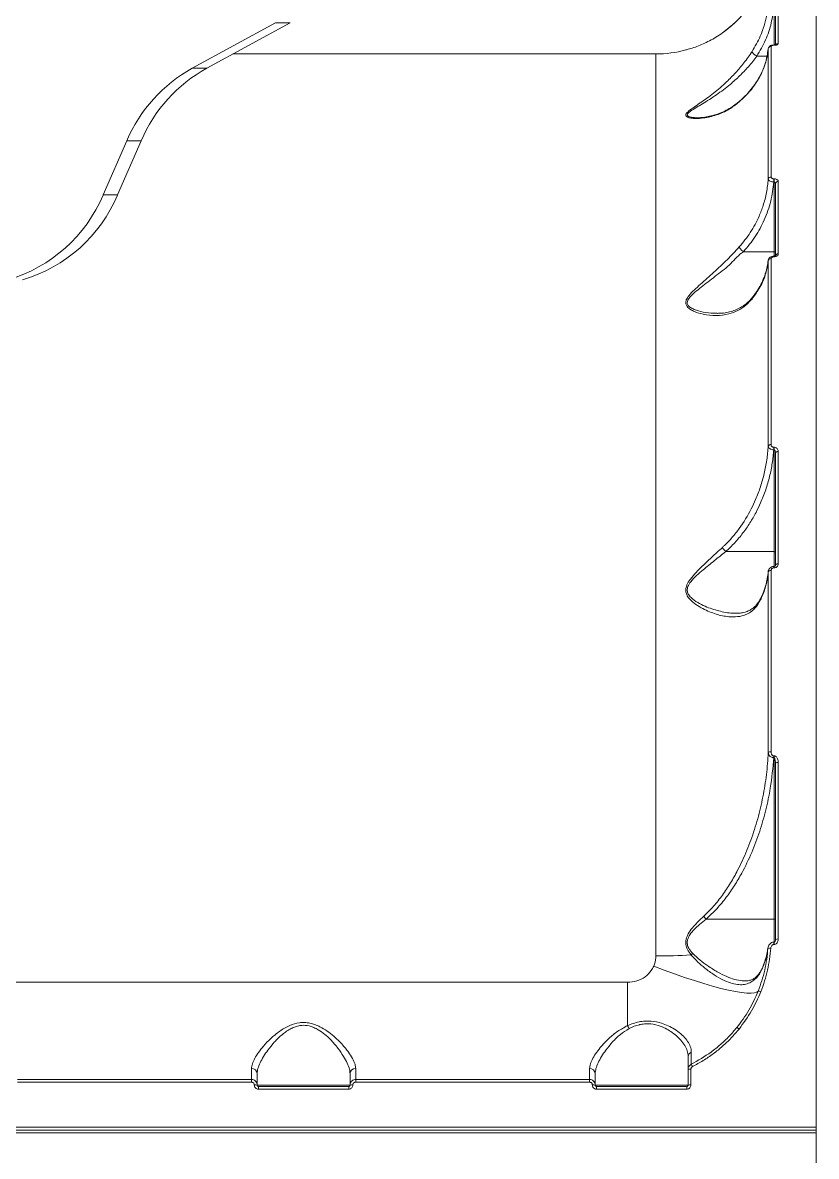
# Model space of a CAD drawing. Header units: millimetres. Extents: x -9848 to 7178, y -5300 to 6667.
# Drawn here: x -1513.8 to -1232.1, y 2068.5 to 2470.9 of the extents above; entities that cross this region are included whole.
import ezdxf

# ---------------------------------------------------------------- set-up
doc = ezdxf.new("R2010")
doc.units = ezdxf.units.MM
doc.layers.add('DIKOM_ОБЪЕКТ', color=7, linetype='Continuous')

msp = doc.modelspace()

# ---------------------------------------------------------------- linework, layer by layer
at = {"layer": 'DIKOM_ОБЪЕКТ', "color": 7, "linetype": 'Continuous', "lineweight": 15}
for p, q in [((-1232.08, 2078.79), (-1232.08, 2497.79)), ((-1247.08, 2462.98), (-1247.08, 2476.9)), ((-1246.58, 2463.16), (-1246.58, 2476.77)), ((-1245.58, 2477.73), (-1245.58, 2463.53)), ((-1424.03, 2470.91), (-1453.58, 2454.75)), ((-1418.9, 2470.91), (-1448.45, 2454.75)), ((-1424.03, 2470.91), (-1418.9, 2470.91)), ((-1265.46, 2467.22), (-1261.16, 2470.76)), ((-1247.08, 2462.98), (-1247.16, 2462.98)), ((-1247.16, 2462.98), (-1247.16, 2462.9)), ((-1247.08, 2462.9), (-1247.16, 2462.9)), ((-1247.08, 2462.98), (-1247.08, 2462.9)), ((-1289.03, 2459.79), (-1439.23, 2459.79)), ((-1289.03, 2139.64), (-1289.03, 2459.79)), ((-1253.19, 2459.02), (-1249.56, 2459.02)), ((-1249.13, 2415.35), (-1249.13, 2461.64)), ((-1248.14, 2462.49), (-1248.14, 2416.1)), ((-1453.58, 2454.75), (-1448.45, 2454.75)), ((-1476.85, 2428.94), (-1485.21, 2409.74)), ((-1471.72, 2428.94), (-1480.08, 2409.74)), ((-1476.85, 2428.94), (-1471.72, 2428.94)), ((-1247.16, 2415.49), (-1247.08, 2415.49)), ((-1247.16, 2414.36), (-1247.16, 2415.49)), ((-1247.08, 2414.36), (-1247.08, 2415.49)), ((-1245.58, 2414.55), (-1245.58, 2388.83)), ((-1247.08, 2414.36), (-1247.16, 2414.36)), ((-1247.08, 2389.56), (-1247.08, 2414.36)), ((-1246.58, 2388.09), (-1246.58, 2413.75)), ((-1485.21, 2409.74), (-1480.08, 2409.74)), ((-1257.96, 2389.56), (-1247.08, 2389.56)), ((-1249.18, 2386.55), (-1249.26, 2385.89)), ((-1249.13, 2320.62), (-1249.13, 2386.46)), ((-1248.14, 2387.14), (-1248.14, 2321.16)), ((-1247.08, 2388.08), (-1247.13, 2388.08)), ((-1247.13, 2388.08), (-1247.13, 2387.82)), ((-1247.08, 2387.82), (-1247.13, 2387.82)), ((-1247.08, 2388.08), (-1247.08, 2389.56)), ((-1247.08, 2388.08), (-1247.08, 2387.82)), ((-1247.18, 2320.2), (-1247.08, 2320.2)), ((-1247.18, 2319.3), (-1247.18, 2320.2)), ((-1247.08, 2319.3), (-1247.18, 2319.3)), ((-1247.08, 2319.3), (-1247.08, 2320.2)), ((-1247.08, 2283.14), (-1247.08, 2319.3)), ((-1246.58, 2278.33), (-1246.58, 2318.1)), ((-1245.58, 2318.67), (-1245.58, 2278.81)), ((-1264.24, 2283.14), (-1247.08, 2283.14)), ((-1247.08, 2277.94), (-1247.08, 2283.14)), ((-1247.08, 2277.92), (-1247.11, 2277.92)), ((-1247.11, 2277.92), (-1247.11, 2277.39)), ((-1247.08, 2277.92), (-1247.08, 2277.39)), ((-1249.13, 2211.8), (-1249.13, 2275.98)), ((-1248.14, 2276.42), (-1248.14, 2212.1)), ((-1247.08, 2277.39), (-1247.11, 2277.39)), ((-1247.2, 2210.64), (-1247.08, 2210.64)), ((-1247.2, 2209.99), (-1247.2, 2210.64)), ((-1247.08, 2209.99), (-1247.2, 2209.99)), ((-1247.08, 2209.99), (-1247.08, 2210.64)), ((-1247.08, 2152.71), (-1247.08, 2209.99)), ((-1246.58, 2145.47), (-1246.58, 2207.99)), ((-1245.58, 2208.3), (-1245.58, 2145.63)), ((-1271.19, 2152.71), (-1247.08, 2152.71)), ((-1247.08, 2144.52), (-1247.08, 2152.71)), ((-1249.32, 2142.48), (-1249.41, 2141.83)), ((-1247.08, 2144.54), (-1247.17, 2144.54)), ((-1247.17, 2144.54), (-1247.17, 2143.69)), ((-1247.08, 2143.69), (-1247.17, 2143.69)), ((-1247.08, 2144.54), (-1247.08, 2143.69)), ((-1250.98, 2135.94), (-1250.96, 2135.97)), ((-1649.08, 2130.29), (-1299.08, 2130.29)), ((-1299.08, 2114.88), (-1299.08, 2130.29)), ((-1432.58, 2095.79), (-1432.58, 2099.65)), ((-1430.58, 2097.84), (-1430.58, 2093.79)), ((-1397.58, 2093.79), (-1397.58, 2097.84)), ((-1395.58, 2099.65), (-1395.58, 2095.79)), ((-1312.58, 2095.79), (-1312.58, 2099.65)), ((-1310.58, 2097.84), (-1310.58, 2093.79)), ((-1277.58, 2093.79), (-1277.58, 2099.4)), ((-1276.58, 2099.45), (-1276.58, 2093.83)), ((-1515.58, 2095.79), (-1432.58, 2095.79)), ((-1432.58, 2094.83), (-1515.58, 2094.83)), ((-1432.58, 2095.79), (-1432.58, 2094.83)), ((-1430.58, 2093.79), (-1397.58, 2093.79)), ((-1430.08, 2093.29), (-1430.08, 2092.32)), ((-1430.08, 2093.29), (-1398.08, 2093.29)), ((-1398.08, 2093.29), (-1398.08, 2092.32)), ((-1395.58, 2095.79), (-1395.58, 2094.83)), ((-1395.58, 2095.79), (-1312.58, 2095.79)), ((-1312.58, 2094.83), (-1395.58, 2094.83)), ((-1312.58, 2095.79), (-1312.58, 2094.83)), ((-1310.58, 2093.79), (-1277.58, 2093.79)), ((-1310.08, 2093.29), (-1310.08, 2092.32)), ((-1310.08, 2093.29), (-1278.08, 2093.29)), ((-1278.08, 2093.29), (-1278.08, 2092.32)), ((-1398.08, 2092.32), (-1430.08, 2092.32)), ((-1278.08, 2092.32), (-1310.08, 2092.32)), ((-1716.08, 2078.79), (-1232.08, 2078.79)), ((-1232.08, 2077.79), (-1716.08, 2077.79)), ((-1232.08, 2076.79), (-1716.08, 2076.79)), ((-1232.08, 2077.79), (-1232.08, 2078.79)), ((-1232.08, 2076.79), (-1232.08, 2077.79)), ((-1232.08, 1657.79), (-1232.08, 2076.79))]:
    msp.add_line(p, q, dxfattribs=at)
at = {"layer": 'DIKOM_ОБЪЕКТ', "color": 7, "linetype": 'Continuous', "lineweight": 15, "flags": 128}
for points in [[(-1246.58, 2389.4), (-1246.59, 2389.43), (-1246.62, 2389.46), (-1246.66, 2389.49), (-1246.72, 2389.51), (-1246.8, 2389.53), (-1246.89, 2389.55), (-1246.98, 2389.56), (-1247.08, 2389.56)], [(-1246.58, 2318.1), (-1246.56, 2318.21), (-1246.5, 2318.32), (-1246.41, 2318.42), (-1246.28, 2318.51), (-1246.13, 2318.58), (-1245.96, 2318.63), (-1245.77, 2318.66), (-1245.58, 2318.67)], [(-1246.58, 2282.98), (-1246.59, 2283.01), (-1246.62, 2283.04), (-1246.66, 2283.07), (-1246.72, 2283.09), (-1246.8, 2283.11), (-1246.89, 2283.13), (-1246.98, 2283.14), (-1247.08, 2283.14)], [(-1246.58, 2278.33), (-1246.56, 2278.43), (-1246.5, 2278.52), (-1246.41, 2278.6), (-1246.28, 2278.67), (-1246.13, 2278.73), (-1245.96, 2278.77), (-1245.77, 2278.8), (-1245.58, 2278.81)], [(-1249.13, 2275.98), (-1249.1, 2276.07), (-1249.04, 2276.15), (-1248.94, 2276.23), (-1248.82, 2276.3), (-1248.67, 2276.35), (-1248.5, 2276.39), (-1248.32, 2276.41), (-1248.14, 2276.42)], [(-1246.58, 2207.99), (-1246.56, 2208.05), (-1246.5, 2208.11), (-1246.41, 2208.16), (-1246.28, 2208.21), (-1246.13, 2208.25), (-1245.96, 2208.28), (-1245.77, 2208.29), (-1245.58, 2208.3)], [(-1246.58, 2152.54), (-1246.59, 2152.57), (-1246.62, 2152.6), (-1246.66, 2152.63), (-1246.72, 2152.66), (-1246.8, 2152.68), (-1246.89, 2152.69), (-1246.98, 2152.7), (-1247.08, 2152.71)], [(-1289.79, 2135.99), (-1286.09, 2134.59), (-1282.44, 2133.26), (-1278.85, 2132.01), (-1275.37, 2130.86), (-1272.04, 2129.83), (-1268.88, 2128.92), (-1265.93, 2128.13), (-1263.21, 2127.49), (-1260.76, 2126.98), (-1258.59, 2126.63), (-1256.73, 2126.43), (-1255.19, 2126.39), (-1254, 2126.49), (-1253.16, 2126.76), (-1252.68, 2127.17)], [(-1251.03, 2135.61), (-1251, 2135.86), (-1250.98, 2135.94)]]:
    msp.add_lwpolyline(points, dxfattribs=at)
at = {"layer": 'DIKOM_ОБЪЕКТ', "color": 7, "linetype": 'Continuous', "lineweight": 15}
for centre, radius, start, end in [((-1245.59, 2462.5), 1.03, 89.3573, 142.1897), ((-1289.03, 2499.79), 40, 270, 285.4022), ((-1248.17, 2461.52), 0.968, 87.858, 172.9736), ((-1427.52, 2407.84), 53.66, 119.0619, 156.8459), ((-1422.39, 2407.84), 53.66, 119.0617, 156.846), ((-1248.22, 2415.17), 0.937, 85.1501, 168.4976), ((-1245.67, 2413.64), 0.917, 84.4094, 173.0168), ((-1533.81, 2430.29), 52.76, 286.3802, 337.073), ((-1528.68, 2430.29), 52.76, 286.3802, 337.073), ((-1248.24, 2386.22), 0.925, 83.5865, 165.2105), ((-1245.69, 2387.94), 0.9, 82.7946, 170.2448), ((-1248.29, 2320.24), 0.928, 80.7048, 155.8886), ((-1248.34, 2210.95), 1.16, 80.0238, 133.1006), ((-1265.04, 2158.7), 8.59, 215.4145, 224.2666), ((-1245.82, 2143.97), 1.69, 81.694, 116.6698), ((-1248.6, 2140.46), 1.96, 79.7468, 109.185), ((-1288.88, 2374.76), 235.12, 269.9632, 273.0052), ((-1272.29, 2135.42), 6.23, 125.7417, 133.1779), ((-1252.84, 2124.8), 2.38, 62.9166, 86.2183), ((-1305.44, 2110.93), 7.49, 22.84, 31.8477), ((-1261.93, 2111.08), 3.55, 47.2173, 62.5497), ((-1275.82, 2103.83), 1.76, 111.1207, 178.1776), ((-1284.63, 2096.25), 9.52, 25.4634, 31.1955), ((-1432.49, 2097.74), 1.91, 3.0496, 92.764), ((-1395.67, 2097.74), 1.91, 87.2376, 176.9504), ((-1312.49, 2097.74), 1.91, 3.0514, 92.7623), ((-1276.83, 2094.56), 4.9, 87.0883, 98.8079), ((-1431.33, 2087.3), 6.53, 83.4215, 92.2092), ((-1396.83, 2087.3), 6.53, 87.7908, 96.5785), ((-1311.33, 2087.3), 6.53, 83.4216, 92.2094), ((-1276.83, 2087.3), 6.53, 87.7908, 96.5785)]:
    msp.add_arc(centre, radius, start, end, dxfattribs=at)
for points, knots in [([(-1249.13, 2494.99), (-1249.44, 2492.7), (-1249.91, 2489.24), (-1251.48, 2484.74), (-1253.28, 2480.74), (-1256.04, 2476.26), (-1259.45, 2472.28), (-1262.67, 2469.3), (-1264.5, 2467.93), (-1265.42, 2467.25)], [0, 0, 0, 0, 0.222717, 0.336735, 0.450746, 0.631004, 0.813273, 0.906645, 1, 1, 1, 1]), ([(-1254.9, 2460.67), (-1253.85, 2462.47), (-1252.14, 2465.39), (-1250.57, 2469.79), (-1249.57, 2473.62), (-1249.28, 2476.26), (-1249.13, 2477.6)], [0, 0, 0, 0, 0.342213, 0.557276, 0.7746, 1, 1, 1, 1]), ([(-1247.13, 2476.9), (-1247.39, 2474.86), (-1247.9, 2470.72), (-1249.94, 2464.65), (-1252.1, 2460.91), (-1253.19, 2459.02)], [0, 0, 0, 0, 0.325745, 0.659672, 1, 1, 1, 1]), ([(-1265.42, 2467.25), (-1266.94, 2466.26), (-1269.99, 2464.3), (-1273.84, 2462.66), (-1276.35, 2461.81), (-1277.61, 2461.44), (-1278.29, 2461.25), (-1278.54, 2461.19), (-1278.29, 2461.25), (-1278.19, 2461.28)], [0, 0, 0, 0, 0.281474, 0.562752, 0.713929, 0.791976, 0.869574, 0.945738, 1, 1, 1, 1]), ([(-1247.16, 2462.98), (-1247.2, 2462.98), (-1247.47, 2462.99), (-1248, 2462.9), (-1248.57, 2462.66), (-1248.96, 2462.25), (-1249.13, 2461.89), (-1249.12, 2461.68), (-1249.12, 2461.62)], [0, 0, 0, 0, 0.043282, 0.284768, 0.576477, 0.763397, 0.934896, 1, 1, 1, 1]), ([(-1247.16, 2462.9), (-1247.26, 2462.89), (-1247.48, 2462.89), (-1247.77, 2462.82), (-1247.99, 2462.72), (-1248.12, 2462.61), (-1248.13, 2462.52), (-1248.14, 2462.49)], [0, 0, 0, 0, 0.20399, 0.408106, 0.613585, 0.826594, 1, 1, 1, 1]), ([(-1245.58, 2463.53), (-1245.59, 2463.47), (-1245.61, 2463.35), (-1245.81, 2463.17), (-1246.15, 2463.02), (-1246.59, 2462.92), (-1246.91, 2462.91), (-1247.08, 2462.9)], [0, 0, 0, 0, 0.174129, 0.389611, 0.595769, 0.797893, 1, 1, 1, 1]), ([(-1246.36, 2463.11), (-1246.36, 2463.11), (-1246.35, 2463.12), (-1246.39, 2463.09), (-1246.49, 2463.06), (-1246.66, 2463.01), (-1246.87, 2462.98), (-1247.02, 2462.99), (-1247.08, 2462.99)], [0, 0, 0, 0, 0.011745, 0.190254, 0.368127, 0.594781, 0.834557, 1, 1, 1, 1]), ([(-1259.45, 2442.76), (-1260.62, 2441.85), (-1263.19, 2439.86), (-1267.53, 2438), (-1271.59, 2437.05), (-1274.56, 2436.87), (-1276.39, 2436.98), (-1277.56, 2437.22), (-1278.37, 2437.65), (-1278.49, 2438.13), (-1278.2, 2438.77), (-1277.28, 2439.66), (-1275.48, 2440.95), (-1272.53, 2442.94), (-1268.62, 2445.79), (-1264.32, 2449.43), (-1260.71, 2453.11), (-1257.6, 2456.72), (-1255.83, 2459.31), (-1254.9, 2460.67)], [0, 0, 0, 0, 0.079015, 0.173493, 0.268053, 0.328721, 0.361361, 0.393896, 0.422328, 0.451313, 0.459934, 0.498983, 0.54511, 0.591441, 0.689036, 0.786593, 0.855576, 0.924451, 1, 1, 1, 1]), ([(-1253.2, 2459.02), (-1253.2, 2459.02), (-1254.03, 2457.68), (-1256.1, 2455.35), (-1259.27, 2451.96), (-1263.07, 2448.58), (-1267.54, 2445.2), (-1271.66, 2442.6), (-1274.75, 2440.76), (-1276.65, 2439.59), (-1277.65, 2438.78), (-1277.93, 2438.24), (-1277.9, 2437.99), (-1277.62, 2437.67), (-1276.98, 2437.39), (-1275.73, 2437.22), (-1274.75, 2437.13), (-1274.21, 2437.17), (-1274.19, 2437.17)], [0, 0, 0, 0, 0.000054, 0.113396, 0.216781, 0.32268, 0.468993, 0.619057, 0.686978, 0.756034, 0.811112, 0.822974, 0.853639, 0.862829, 0.902825, 0.950064, 0.998417, 1, 1, 1, 1]), ([(-1249.13, 2461.64), (-1249.42, 2459.83), (-1250, 2456.17), (-1252.31, 2451.15), (-1255.42, 2446.59), (-1258.09, 2444.04), (-1259.45, 2442.76)], [0, 0, 0, 0, 0.262558, 0.532662, 0.76365, 1, 1, 1, 1]), ([(-1253.2, 2459.02), (-1253.39, 2459.14), (-1253.77, 2459.37), (-1254.28, 2459.78), (-1254.67, 2460.17), (-1254.86, 2460.45), (-1254.9, 2460.6), (-1254.9, 2460.66), (-1254.9, 2460.67)], [0, 0, 0, 0, 0.212691, 0.425413, 0.638065, 0.850784, 0.961915, 1, 1, 1, 1]), ([(-1253.19, 2459.02), (-1253.19, 2459.02), (-1253.2, 2459.02), (-1253.2, 2459.02), (-1253.2, 2459.02)], [0, 0, 0, 0, 0.622716, 1, 1, 1, 1]), ([(-1249.17, 2461.68), (-1249.21, 2461.17), (-1249.33, 2459.73), (-1249.66, 2458.13), (-1250.03, 2457.06), (-1250.09, 2456.88)], [0, 0, 0, 0, 0.319625, 0.889812, 1, 1, 1, 1]), ([(-1250.09, 2456.88), (-1250.31, 2456.16), (-1250.82, 2454.53), (-1251.98, 2452.07), (-1253.47, 2449.54), (-1255.24, 2447.14), (-1257.17, 2444.95), (-1258.62, 2443.64), (-1259.3, 2443.03)], [0, 0, 0, 0, 0.144214, 0.322804, 0.500385, 0.675204, 0.849026, 1, 1, 1, 1]), ([(-1259.32, 2443.05), (-1259.71, 2442.71), (-1260.72, 2441.82), (-1262.48, 2440.64), (-1264.62, 2439.46), (-1266.94, 2438.49), (-1269.32, 2437.77), (-1271.59, 2437.34), (-1273.2, 2437.17), (-1274.01, 2437.18), (-1274.2, 2437.18)], [0, 0, 0, 0, 0.084218, 0.220556, 0.365114, 0.517129, 0.677158, 0.824017, 0.959098, 1, 1, 1, 1]), ([(-1259.45, 2442.76), (-1259.43, 2442.8), (-1259.4, 2442.9), (-1259.32, 2442.97), (-1259.28, 2443.01)], [0, 0, 0, 0, 0.397002, 1, 1, 1, 1]), ([(-1259.45, 2391.28), (-1258.07, 2392.95), (-1255.3, 2396.32), (-1252.63, 2401.4), (-1250.81, 2406.19), (-1249.65, 2410.6), (-1249.31, 2413.76), (-1249.13, 2415.35)], [0, 0, 0, 0, 0.239882, 0.485883, 0.639419, 0.818545, 1, 1, 1, 1]), ([(-1247.16, 2414.36), (-1247.27, 2414.37), (-1247.61, 2414.39), (-1248.15, 2414.5), (-1248.69, 2414.73), (-1249.06, 2415.03), (-1249.11, 2415.24), (-1249.13, 2415.35)], [0, 0, 0, 0, 0.11318, 0.325916, 0.547987, 0.775459, 1, 1, 1, 1]), ([(-1248.14, 2416.1), (-1248.13, 2416.03), (-1248.1, 2415.89), (-1247.92, 2415.7), (-1247.66, 2415.56), (-1247.38, 2415.5), (-1247.22, 2415.49), (-1247.16, 2415.49)], [0, 0, 0, 0, 0.228833, 0.457888, 0.67855, 0.888359, 1, 1, 1, 1]), ([(-1247.08, 2415.49), (-1246.99, 2415.49), (-1246.73, 2415.48), (-1246.32, 2415.38), (-1245.91, 2415.17), (-1245.63, 2414.88), (-1245.59, 2414.66), (-1245.58, 2414.55)], [0, 0, 0, 0, 0.10829, 0.320421, 0.54303, 0.771532, 1, 1, 1, 1]), ([(-1247.16, 2414.36), (-1247.45, 2412.09), (-1248.04, 2407.48), (-1250.36, 2400.97), (-1253.57, 2394.85), (-1256.49, 2391.34), (-1257.96, 2389.56)], [0, 0, 0, 0, 0.251653, 0.509863, 0.751876, 1, 1, 1, 1]), ([(-1246.58, 2413.75), (-1246.58, 2413.82), (-1246.59, 2413.96), (-1246.68, 2414.14), (-1246.81, 2414.28), (-1246.92, 2414.33), (-1247, 2414.36), (-1247.05, 2414.36), (-1247.08, 2414.36)], [0, 0, 0, 0, 0.255404, 0.498979, 0.716951, 0.861611, 0.907031, 1, 1, 1, 1]), ([(-1254.9, 2372.82), (-1255.62, 2372.04), (-1257.17, 2370.34), (-1259.96, 2368.61), (-1263.48, 2367.32), (-1267.65, 2366.8), (-1271.82, 2367.22), (-1274.9, 2368.12), (-1276.81, 2369.07), (-1277.93, 2369.99), (-1278.36, 2370.83), (-1278.47, 2371.65), (-1278.27, 2372.64), (-1277.18, 2374.25), (-1275.4, 2376.09), (-1272.4, 2378.77), (-1268.45, 2382.27), (-1264.51, 2385.97), (-1261.52, 2389.01), (-1260.14, 2390.52), (-1259.45, 2391.28)], [0, 0, 0, 0, 0.059052, 0.127727, 0.196514, 0.291305, 0.386177, 0.452748, 0.486921, 0.520898, 0.548902, 0.55424, 0.580034, 0.615195, 0.662242, 0.709496, 0.807574, 0.905615, 0.952818, 1, 1, 1, 1]), ([(-1257.97, 2389.56), (-1258.14, 2389.71), (-1258.48, 2390), (-1258.93, 2390.48), (-1259.24, 2390.88), (-1259.39, 2391.13), (-1259.43, 2391.24), (-1259.45, 2391.28)], [0, 0, 0, 0, 0.248805, 0.497588, 0.746424, 0.912722, 1, 1, 1, 1]), ([(-1257.97, 2389.56), (-1257.97, 2389.56), (-1259.66, 2388.52), (-1262.34, 2385.17), (-1267.4, 2381.34), (-1271.52, 2378.13), (-1274.66, 2375.69), (-1276.55, 2374.05), (-1277.73, 2372.59), (-1277.94, 2371.69), (-1277.83, 2370.96), (-1277.36, 2370.2), (-1276.17, 2369.42), (-1274.18, 2368.59), (-1271.17, 2367.86), (-1268.66, 2367.79), (-1267.27, 2367.76)], [0, 0, 0, 0, 0.000021, 0.138412, 0.280472, 0.426238, 0.493219, 0.561318, 0.609426, 0.643605, 0.650668, 0.68822, 0.735207, 0.784067, 0.88062, 1, 1, 1, 1]), ([(-1257.96, 2389.56), (-1257.97, 2389.56), (-1257.97, 2389.56), (-1257.97, 2389.56), (-1257.97, 2389.56), (-1257.97, 2389.56)], [0, 0, 0, 0, 0.473717, 0.88721, 1, 1, 1, 1]), ([(-1249.13, 2386.46), (-1249.41, 2384.75), (-1249.98, 2381.3), (-1252.06, 2376.71), (-1254.04, 2374), (-1254.9, 2372.82)], [0, 0, 0, 0, 0.355862, 0.721477, 1, 1, 1, 1]), ([(-1247.13, 2388.08), (-1247.13, 2388.08), (-1247.39, 2388.08), (-1247.9, 2388), (-1248.53, 2387.67), (-1248.94, 2387.2), (-1249.14, 2386.75), (-1249.12, 2386.48), (-1249.11, 2386.41)], [0, 0, 0, 0, 0.000322, 0.259918, 0.50455, 0.72167, 0.922638, 1, 1, 1, 1]), ([(-1247.13, 2387.82), (-1247.21, 2387.81), (-1247.39, 2387.81), (-1247.68, 2387.72), (-1247.93, 2387.57), (-1248.1, 2387.37), (-1248.13, 2387.21), (-1248.14, 2387.14)], [0, 0, 0, 0, 0.142251, 0.35711, 0.571544, 0.785631, 1, 1, 1, 1]), ([(-1245.58, 2388.83), (-1245.59, 2388.72), (-1245.63, 2388.49), (-1245.89, 2388.19), (-1246.27, 2387.96), (-1246.69, 2387.83), (-1246.97, 2387.82), (-1247.08, 2387.82)], [0, 0, 0, 0, 0.215028, 0.42995, 0.644732, 0.859226, 1, 1, 1, 1]), ([(-1246.54, 2388.23), (-1246.54, 2388.23), (-1246.54, 2388.23), (-1246.61, 2388.18), (-1246.72, 2388.13), (-1246.89, 2388.09), (-1247.01, 2388.08), (-1247.08, 2388.08)], [0, 0, 0, 0, 0.18898, 0.390899, 0.581567, 0.792674, 1, 1, 1, 1]), ([(-1249.26, 2385.89), (-1249.29, 2385.59), (-1249.41, 2384.41), (-1249.94, 2382.38), (-1250.84, 2379.81), (-1252.08, 2377.3), (-1253.4, 2375.13), (-1254.42, 2373.85), (-1254.83, 2373.35)], [0, 0, 0, 0, 0.069177, 0.267442, 0.466931, 0.667143, 0.867462, 1, 1, 1, 1]), ([(-1254.81, 2373.35), (-1254.86, 2373.28), (-1255.31, 2372.67), (-1256.3, 2371.71), (-1257.79, 2370.48), (-1259.48, 2369.45), (-1261.34, 2368.63), (-1263.4, 2368.07), (-1265.4, 2367.74), (-1266.71, 2367.74), (-1267.28, 2367.73)], [0, 0, 0, 0, 0.016482, 0.140997, 0.273667, 0.41507, 0.564377, 0.71963, 0.879109, 1, 1, 1, 1]), ([(-1254.9, 2372.82), (-1254.9, 2372.85), (-1254.9, 2372.95), (-1254.88, 2373.13), (-1254.79, 2373.23), (-1254.74, 2373.28)], [0, 0, 0, 0, 0.143715, 0.562377, 1, 1, 1, 1]), ([(-1265.42, 2284.64), (-1265.18, 2284.87), (-1263.95, 2286.01), (-1261.89, 2288.2), (-1258.52, 2292.43), (-1255.77, 2296.95), (-1253.41, 2301.98), (-1251.84, 2306.15), (-1250.52, 2310.85), (-1249.56, 2315.68), (-1249.28, 2318.98), (-1249.13, 2320.62)], [0, 0, 0, 0, 0.024297, 0.122245, 0.220214, 0.421512, 0.511884, 0.632238, 0.752592, 0.876288, 1, 1, 1, 1]), ([(-1247.18, 2319.3), (-1247.34, 2317.7), (-1247.65, 2314.52), (-1248.62, 2309.77), (-1249.99, 2305.06), (-1251.64, 2300.82), (-1253.52, 2296.9), (-1255.59, 2293.31), (-1258.1, 2289.7), (-1260.95, 2286.26), (-1263.14, 2284.18), (-1264.24, 2283.14)], [0, 0, 0, 0, 0.11833, 0.236656, 0.358146, 0.47963, 0.571257, 0.676834, 0.782387, 0.891207, 1, 1, 1, 1]), ([(-1247.18, 2319.3), (-1247.27, 2319.3), (-1247.58, 2319.32), (-1248.07, 2319.44), (-1248.6, 2319.71), (-1248.98, 2320.08), (-1249.12, 2320.41), (-1249.13, 2320.59), (-1249.13, 2320.62)], [0, 0, 0, 0, 0.089189, 0.293656, 0.489642, 0.716326, 0.954577, 1, 1, 1, 1]), ([(-1248.14, 2321.16), (-1248.12, 2321.02), (-1248.09, 2320.78), (-1247.89, 2320.48), (-1247.63, 2320.29), (-1247.38, 2320.2), (-1247.23, 2320.2), (-1247.18, 2320.2)], [0, 0, 0, 0, 0.302604, 0.534611, 0.725489, 0.917107, 1, 1, 1, 1]), ([(-1247.08, 2320.2), (-1247.01, 2320.19), (-1246.77, 2320.18), (-1246.37, 2320.05), (-1245.96, 2319.73), (-1245.64, 2319.27), (-1245.6, 2318.88), (-1245.58, 2318.67)], [0, 0, 0, 0, 0.079621, 0.275702, 0.470746, 0.710494, 1, 1, 1, 1]), ([(-1246.58, 2318.1), (-1246.58, 2318.26), (-1246.6, 2318.55), (-1246.7, 2318.91), (-1246.81, 2319.13), (-1246.92, 2319.24), (-1247, 2319.29), (-1247.05, 2319.29), (-1247.08, 2319.3)], [0, 0, 0, 0, 0.35104, 0.618185, 0.803008, 0.879202, 0.949227, 1, 1, 1, 1]), ([(-1251.89, 2265.99), (-1252.51, 2264.92), (-1253.51, 2263.2), (-1255.38, 2261.64), (-1257.4, 2260.56), (-1259.99, 2259.94), (-1263.52, 2259.95), (-1267.69, 2260.83), (-1271.69, 2262.46), (-1274.91, 2264.37), (-1276.93, 2266.04), (-1278.12, 2267.75), (-1278.53, 2269.29), (-1278.27, 2271.02), (-1277.16, 2273.05), (-1275.34, 2275.23), (-1272.65, 2277.97), (-1269.27, 2281.11), (-1266.71, 2283.46), (-1265.42, 2284.64)], [0, 0, 0, 0, 0.074258, 0.120508, 0.167818, 0.237581, 0.309447, 0.405671, 0.504707, 0.560249, 0.616858, 0.648475, 0.67539, 0.702462, 0.738685, 0.787109, 0.836817, 0.917657, 1, 1, 1, 1]), ([(-1264.24, 2283.14), (-1265.57, 2282.09), (-1268.25, 2279.97), (-1271.76, 2277.16), (-1274.61, 2274.69), (-1276.52, 2272.75), (-1277.72, 2270.92), (-1278.01, 2269.34), (-1277.56, 2267.97), (-1276.3, 2266.46), (-1274.2, 2265.01), (-1270.85, 2263.35), (-1266.67, 2262), (-1263.01, 2261.27), (-1261.09, 2261.34), (-1260.69, 2261.35)], [0, 0, 0, 0, 0.1152, 0.232266, 0.299928, 0.368718, 0.416822, 0.451627, 0.486407, 0.528626, 0.605737, 0.68505, 0.822521, 0.963259, 1, 1, 1, 1]), ([(-1264.24, 2283.14), (-1264.39, 2283.3), (-1264.7, 2283.63), (-1265.08, 2284.11), (-1265.3, 2284.44), (-1265.39, 2284.6), (-1265.42, 2284.64)], [0, 0, 0, 0, 0.325276, 0.650505, 0.892555, 1, 1, 1, 1]), ([(-1264.24, 2283.14), (-1264.24, 2283.14), (-1264.24, 2283.14), (-1264.24, 2283.14), (-1264.24, 2283.14), (-1264.24, 2283.14)], [0, 0, 0, 0, 0.33111, 0.684467, 1, 1, 1, 1]), ([(-1247.11, 2277.91), (-1247.15, 2277.91), (-1247.44, 2277.93), (-1247.97, 2277.77), (-1248.6, 2277.35), (-1249.01, 2276.72), (-1249.18, 2276.21), (-1249.13, 2275.95), (-1249.13, 2275.95)], [0, 0, 0, 0, 0.041959, 0.271781, 0.507341, 0.748585, 0.994492, 1, 1, 1, 1]), ([(-1246.6, 2278.3), (-1246.6, 2278.25), (-1246.6, 2278.17), (-1246.71, 2278.04), (-1246.84, 2277.96), (-1246.97, 2277.92), (-1247.09, 2277.91), (-1247.16, 2277.93), (-1247.19, 2277.93)], [0, 0, 0, 0, 0.305281, 0.539172, 0.695738, 0.815762, 0.921692, 1, 1, 1, 1]), ([(-1245.58, 2278.81), (-1245.59, 2278.68), (-1245.61, 2278.39), (-1245.83, 2277.98), (-1246.17, 2277.66), (-1246.6, 2277.44), (-1246.92, 2277.41), (-1247.08, 2277.39)], [0, 0, 0, 0, 0.189069, 0.40446, 0.606799, 0.803361, 1, 1, 1, 1]), ([(-1249.13, 2275.98), (-1249.35, 2274.4), (-1249.78, 2271.29), (-1250.97, 2267.98), (-1251.77, 2266.26), (-1251.89, 2265.99)], [0, 0, 0, 0, 0.466516, 0.915021, 1, 1, 1, 1]), ([(-1249.14, 2276.1), (-1249.15, 2276.02), (-1249.19, 2274.98), (-1249.56, 2273), (-1250.3, 2270.19), (-1251.08, 2268.03), (-1251.71, 2266.83), (-1251.86, 2266.53)], [0, 0, 0, 0, 0.025571, 0.317711, 0.609861, 0.901184, 1, 1, 1, 1]), ([(-1247.11, 2277.39), (-1247.22, 2277.38), (-1247.44, 2277.36), (-1247.73, 2277.21), (-1247.96, 2276.99), (-1248.11, 2276.71), (-1248.13, 2276.51), (-1248.14, 2276.42)], [0, 0, 0, 0, 0.195163, 0.390209, 0.593344, 0.811114, 1, 1, 1, 1]), ([(-1251.84, 2266.54), (-1251.87, 2266.48), (-1252.11, 2265.91), (-1252.7, 2265.02), (-1253.61, 2263.88), (-1254.68, 2262.94), (-1255.91, 2262.2), (-1257.4, 2261.63), (-1259, 2261.29), (-1260.16, 2261.26), (-1260.7, 2261.25)], [0, 0, 0, 0, 0.014879, 0.134956, 0.262614, 0.397761, 0.54199, 0.695533, 0.860376, 1, 1, 1, 1]), ([(-1251.89, 2265.99), (-1251.9, 2266.01), (-1251.92, 2266.18), (-1251.93, 2266.37), (-1251.84, 2266.49), (-1251.82, 2266.51)], [0, 0, 0, 0, 0.105009, 0.893018, 1, 1, 1, 1]), ([(-1272.04, 2153.72), (-1270.84, 2154.9), (-1268.43, 2157.25), (-1265.32, 2161.26), (-1262.49, 2165.51), (-1259.53, 2170.79), (-1256.61, 2177.09), (-1253.92, 2184.52), (-1251.8, 2192.17), (-1250.51, 2198.72), (-1249.57, 2205.27), (-1249.31, 2209.21), (-1249.13, 2211.8)], [0, 0, 0, 0, 0.077601, 0.155266, 0.235467, 0.315695, 0.438517, 0.561375, 0.687283, 0.813201, 0.876764, 1, 1, 1, 1]), ([(-1247.2, 2209.99), (-1247.52, 2206.39), (-1248.08, 2200.18), (-1249.91, 2191.49), (-1252.09, 2183.84), (-1254.91, 2176.31), (-1258, 2169.89), (-1261.09, 2164.62), (-1264.02, 2160.39), (-1267.31, 2156.33), (-1269.9, 2153.91), (-1271.19, 2152.71)], [0, 0, 0, 0, 0.172162, 0.296947, 0.421721, 0.54958, 0.677392, 0.756948, 0.836483, 0.918272, 1, 1, 1, 1]), ([(-1247.2, 2209.99), (-1247.32, 2210), (-1247.6, 2210.03), (-1248.03, 2210.17), (-1248.47, 2210.44), (-1248.89, 2210.89), (-1249.1, 2211.37), (-1249.13, 2211.71), (-1249.13, 2211.8)], [0, 0, 0, 0, 0.113728, 0.249345, 0.422721, 0.613469, 0.884847, 1, 1, 1, 1]), ([(-1248.14, 2212.1), (-1248.11, 2211.83), (-1248.08, 2211.44), (-1247.84, 2210.99), (-1247.62, 2210.77), (-1247.4, 2210.66), (-1247.26, 2210.65), (-1247.2, 2210.64)], [0, 0, 0, 0, 0.429989, 0.625864, 0.788154, 0.905301, 1, 1, 1, 1]), ([(-1247.08, 2210.64), (-1246.98, 2210.63), (-1246.76, 2210.61), (-1246.41, 2210.42), (-1246.06, 2210.07), (-1245.7, 2209.4), (-1245.58, 2208.77), (-1245.58, 2208.35), (-1245.58, 2208.3)], [0, 0, 0, 0, 0.093381, 0.208781, 0.372077, 0.57929, 0.95363, 1, 1, 1, 1]), ([(-1246.58, 2207.99), (-1246.59, 2208.34), (-1246.6, 2208.86), (-1246.73, 2209.47), (-1246.84, 2209.78), (-1246.94, 2209.94), (-1247.02, 2209.99), (-1247.06, 2209.99), (-1247.08, 2209.99)], [0, 0, 0, 0, 0.495898, 0.719854, 0.870248, 0.951059, 0.975883, 1, 1, 1, 1]), ([(-1276.55, 2139.96), (-1277.02, 2140.6), (-1277.85, 2141.71), (-1278.5, 2143.66), (-1278.4, 2145.63), (-1277.52, 2147.67), (-1276.09, 2149.65), (-1274.2, 2151.7), (-1272.81, 2153), (-1272.04, 2153.72)], [0, 0, 0, 0, 0.149102, 0.259605, 0.37165, 0.498748, 0.652536, 0.806988, 1, 1, 1, 1]), ([(-1271.19, 2152.71), (-1272, 2152.06), (-1273.44, 2150.92), (-1275.42, 2149.1), (-1276.91, 2147.35), (-1277.81, 2145.63), (-1277.94, 2144.42), (-1277.81, 2143.34), (-1277.27, 2141.99), (-1276.42, 2141.03), (-1275.93, 2140.47)], [0, 0, 0, 0, 0.201039, 0.358391, 0.514939, 0.638506, 0.721775, 0.744961, 0.85127, 1, 1, 1, 1]), ([(-1246.59, 2145.64), (-1246.58, 2145.55), (-1246.57, 2145.28), (-1246.66, 2144.91), (-1246.85, 2144.65), (-1246.98, 2144.56), (-1247.06, 2144.53), (-1247.1, 2144.54), (-1247.13, 2144.54), (-1247.14, 2144.55)], [0, 0, 0, 0, 0.199496, 0.59494, 0.802353, 0.904651, 0.944452, 0.974875, 1, 1, 1, 1]), ([(-1245.58, 2145.63), (-1245.6, 2145.38), (-1245.64, 2144.91), (-1245.94, 2144.31), (-1246.32, 2143.92), (-1246.71, 2143.72), (-1246.97, 2143.7), (-1247.08, 2143.69)], [0, 0, 0, 0, 0.279149, 0.529384, 0.721643, 0.87944, 1, 1, 1, 1]), ([(-1252.68, 2127.17), (-1251.82, 2129.6), (-1250.08, 2134.53), (-1249.52, 2139.7), (-1249.25, 2142.32)], [0, 0, 0, 0, 0.493822, 1, 1, 1, 1]), ([(-1248.25, 2142.4), (-1248.53, 2139.79), (-1249.08, 2134.5), (-1250.86, 2129.47), (-1251.76, 2126.92)], [0, 0, 0, 0, 0.493849, 1, 1, 1, 1]), ([(-1249.41, 2141.83), (-1249.44, 2141.55), (-1249.59, 2140.33), (-1250.11, 2138.36), (-1250.75, 2136.7), (-1251.04, 2135.96)], [0, 0, 0, 0, 0.143845, 0.612566, 1, 1, 1, 1]), ([(-1249.25, 2142.32), (-1249.43, 2141.19), (-1249.8, 2138.92), (-1250.62, 2136.72), (-1251.03, 2135.61)], [0, 0, 0, 0, 0.497404, 1, 1, 1, 1]), ([(-1247.17, 2144.52), (-1247.34, 2144.51), (-1247.73, 2144.49), (-1248.27, 2144.21), (-1248.76, 2143.74), (-1249.11, 2143.09), (-1249.25, 2142.55), (-1249.25, 2142.26), (-1249.25, 2142.24)], [0, 0, 0, 0, 0.151183, 0.333553, 0.523309, 0.739715, 0.984819, 1, 1, 1, 1]), ([(-1247.17, 2143.69), (-1247.23, 2143.69), (-1247.4, 2143.68), (-1247.66, 2143.55), (-1247.95, 2143.29), (-1248.18, 2142.89), (-1248.23, 2142.56), (-1248.25, 2142.4)], [0, 0, 0, 0, 0.101067, 0.26139, 0.460755, 0.726391, 1, 1, 1, 1]), ([(-1289.79, 2135.99), (-1289.46, 2136.97), (-1289.1, 2138.06), (-1289.03, 2139.3), (-1289.03, 2139.52), (-1289.03, 2139.64)], [0, 0, 0, 0, 0.821796, 0.907876, 1, 1, 1, 1]), ([(-1251.03, 2135.61), (-1251.34, 2134.93), (-1251.97, 2133.55), (-1253.17, 2131.93), (-1254.55, 2130.67), (-1256.16, 2129.81), (-1258.01, 2129.38), (-1260.16, 2129.42), (-1262.57, 2129.98), (-1265.35, 2131.14), (-1268.4, 2132.9), (-1271.41, 2135.08), (-1274.2, 2137.41), (-1275.76, 2139.11), (-1276.55, 2139.96)], [0, 0, 0, 0, 0.066721, 0.135245, 0.20491, 0.276174, 0.354728, 0.435007, 0.525812, 0.618565, 0.724742, 0.83326, 0.916023, 1, 1, 1, 1]), ([(-1275.93, 2140.47), (-1275.08, 2139.67), (-1273.37, 2138.07), (-1270.4, 2135.91), (-1267.19, 2133.89), (-1264, 2132.28), (-1261.07, 2131.25), (-1258.91, 2130.76), (-1257.73, 2130.79), (-1257.38, 2130.8)], [0, 0, 0, 0, 0.139473, 0.281219, 0.456933, 0.635973, 0.784907, 0.936591, 1, 1, 1, 1]), ([(-1299.08, 2130.29), (-1297.96, 2130.39), (-1295.76, 2130.58), (-1292.81, 2132.1), (-1290.8, 2134.02), (-1290.05, 2135.48), (-1289.79, 2135.99)], [0, 0, 0, 0, 0.288568, 0.571639, 0.847049, 1, 1, 1, 1]), ([(-1250.98, 2135.97), (-1251.07, 2135.76), (-1251.35, 2135.02), (-1251.94, 2133.99), (-1252.72, 2132.88), (-1253.58, 2132.03), (-1254.54, 2131.37), (-1255.64, 2130.94), (-1256.59, 2130.73), (-1257.23, 2130.77), (-1257.38, 2130.78)], [0, 0, 0, 0, 0.054584, 0.186524, 0.322597, 0.461284, 0.610453, 0.771847, 0.947216, 1, 1, 1, 1]), ([(-1260.29, 2114.23), (-1258.79, 2116.22), (-1255.76, 2120.25), (-1253.72, 2124.85), (-1252.68, 2127.17)], [0, 0, 0, 0, 0.494154, 1, 1, 1, 1]), ([(-1251.76, 2126.92), (-1252.78, 2124.59), (-1254.86, 2119.9), (-1257.95, 2115.77), (-1259.52, 2113.69)], [0, 0, 0, 0, 0.494165, 1, 1, 1, 1]), ([(-1432.58, 2099.65), (-1432.52, 2100.19), (-1432.39, 2101.3), (-1431.47, 2103.27), (-1430.11, 2105.4), (-1428.24, 2107.77), (-1425.78, 2110.35), (-1422.7, 2112.92), (-1419.29, 2114.96), (-1416.18, 2115.91), (-1413.73, 2116.04), (-1411.86, 2115.82), (-1410.02, 2115.3), (-1407.91, 2114.38), (-1405.65, 2113), (-1403.01, 2110.92), (-1400.41, 2108.35), (-1398.2, 2105.65), (-1396.65, 2103.23), (-1395.74, 2101.24), (-1395.63, 2100.14), (-1395.58, 2099.65)], [0, 0, 0, 0, 0.054583, 0.111033, 0.165949, 0.222014, 0.289073, 0.35796, 0.422674, 0.477404, 0.50475, 0.533099, 0.562353, 0.592382, 0.639888, 0.688582, 0.759285, 0.832057, 0.890158, 0.949867, 1, 1, 1, 1]), ([(-1397.58, 2097.84), (-1397.62, 2098.36), (-1397.73, 2099.5), (-1398.53, 2101.58), (-1399.88, 2104.09), (-1401.85, 2106.94), (-1404.15, 2109.61), (-1406.52, 2111.83), (-1408.52, 2113.28), (-1410.42, 2114.26), (-1412.36, 2114.92), (-1414.09, 2115.06), (-1415.71, 2114.87), (-1416.99, 2114.54), (-1419.18, 2113.6), (-1421.78, 2111.76), (-1424.51, 2109.08), (-1426.69, 2106.4), (-1428.37, 2103.9), (-1429.57, 2101.69), (-1430.4, 2099.6), (-1430.52, 2098.43), (-1430.58, 2097.84)], [0, 0, 0, 0, 0.050714, 0.109911, 0.170725, 0.24265, 0.316474, 0.363748, 0.411989, 0.440047, 0.468859, 0.510101, 0.521086, 0.546818, 0.573409, 0.636936, 0.704614, 0.774149, 0.830254, 0.88733, 0.94288, 1, 1, 1, 1]), ([(-1312.58, 2099.65), (-1312.51, 2100.2), (-1312.38, 2101.31), (-1311.46, 2103.29), (-1310.11, 2105.41), (-1308.23, 2107.79), (-1305.76, 2110.36), (-1302.74, 2112.95), (-1300.27, 2114.25), (-1299.08, 2114.88)], [0, 0, 0, 0, 0.131657, 0.263493, 0.39514, 0.526878, 0.688298, 0.849533, 1, 1, 1, 1]), ([(-1298.54, 2113.84), (-1299.6, 2113.17), (-1301.83, 2111.79), (-1304.5, 2109.07), (-1306.69, 2106.4), (-1308.37, 2103.9), (-1309.57, 2101.69), (-1310.4, 2099.6), (-1310.52, 2098.43), (-1310.58, 2097.84)], [0, 0, 0, 0, 0.146382, 0.305503, 0.468991, 0.600902, 0.735096, 0.865703, 1, 1, 1, 1]), ([(-1299.08, 2114.88), (-1298.43, 2115.15), (-1297.13, 2115.7), (-1295.04, 2116.25), (-1292.87, 2116.55), (-1290.12, 2116.52), (-1287.27, 2115.92), (-1284.56, 2114.84), (-1282.24, 2113.56), (-1280.12, 2111.99), (-1278.36, 2110.21), (-1277.13, 2108.38), (-1276.53, 2106.8), (-1276.47, 2105.84), (-1276.45, 2105.48)], [0, 0, 0, 0, 0.060369, 0.122042, 0.182584, 0.2452, 0.354865, 0.435809, 0.5191, 0.621339, 0.726601, 0.829717, 0.935577, 1, 1, 1, 1]), ([(-1277.58, 2103.89), (-1277.6, 2104.27), (-1277.65, 2105.26), (-1278.22, 2106.92), (-1279.35, 2108.82), (-1281, 2110.7), (-1282.95, 2112.34), (-1285.13, 2113.71), (-1287.63, 2114.86), (-1290.22, 2115.51), (-1292.67, 2115.57), (-1294.01, 2115.4), (-1295.37, 2115.11), (-1296.75, 2114.69), (-1297.94, 2114.12), (-1298.54, 2113.84)], [0, 0, 0, 0, 0.065388, 0.170366, 0.277943, 0.381808, 0.488413, 0.569564, 0.652797, 0.760421, 0.815164, 0.871887, 0.880047, 0.939202, 1, 1, 1, 1]), ([(-1276.48, 2101.19), (-1274.07, 2102.55), (-1270.42, 2104.61), (-1266.08, 2108.16), (-1263.01, 2111.05), (-1261.19, 2113.18), (-1260.29, 2114.23)], [0, 0, 0, 0, 0.395169, 0.598679, 0.802169, 1, 1, 1, 1]), ([(-1259.52, 2113.69), (-1260.43, 2112.61), (-1262.26, 2110.47), (-1265.33, 2107.55), (-1268.64, 2104.86), (-1272.2, 2102.41), (-1274.75, 2101.04), (-1276.03, 2100.35)], [0, 0, 0, 0, 0.19784, 0.395504, 0.593175, 0.79658, 1, 1, 1, 1]), ([(-1276.45, 2105.48), (-1276.46, 2104.61), (-1276.47, 2102.85), (-1276.48, 2101.61), (-1276.48, 2101.21), (-1276.48, 2101.19), (-1276.48, 2101.19)], [0, 0, 0, 0, 0.341498, 0.692995, 0.91801, 1, 1, 1, 1]), ([(-1277.58, 2099.4), (-1277.58, 2099.49), (-1277.58, 2099.67), (-1277.58, 2101.13), (-1277.58, 2102.96), (-1277.58, 2103.89)], [0, 0, 0, 0, 0.306972, 0.648468, 1, 1, 1, 1]), ([(-1277.58, 2099.4), (-1277.58, 2099.46), (-1277.57, 2099.75), (-1277.43, 2100.24), (-1277.05, 2100.82), (-1276.67, 2101.06), (-1276.48, 2101.19)], [0, 0, 0, 0, 0.081813, 0.388044, 0.693982, 1, 1, 1, 1]), ([(-1276.03, 2100.35), (-1276.12, 2100.29), (-1276.32, 2100.16), (-1276.5, 2099.88), (-1276.57, 2099.63), (-1276.58, 2099.48), (-1276.58, 2099.45)], [0, 0, 0, 0, 0.305649, 0.611655, 0.917865, 1, 1, 1, 1]), ([(-1432.58, 2095.79), (-1432.43, 2095.78), (-1432.06, 2095.75), (-1431.5, 2095.52), (-1430.99, 2095.06), (-1430.64, 2094.46), (-1430.6, 2094.01), (-1430.58, 2093.79)], [0, 0, 0, 0, 0.14073, 0.35547, 0.570248, 0.78504, 1, 1, 1, 1]), ([(-1431.58, 2093.83), (-1431.59, 2093.94), (-1431.61, 2094.17), (-1431.78, 2094.47), (-1432.04, 2094.69), (-1432.32, 2094.81), (-1432.5, 2094.82), (-1432.58, 2094.83)], [0, 0, 0, 0, 0.215324, 0.430138, 0.645014, 0.85948, 1, 1, 1, 1]), ([(-1430.08, 2092.32), (-1430.19, 2092.33), (-1430.47, 2092.35), (-1430.89, 2092.53), (-1431.27, 2092.87), (-1431.53, 2093.32), (-1431.56, 2093.66), (-1431.58, 2093.83)], [0, 0, 0, 0, 0.140649, 0.355157, 0.569964, 0.784901, 1, 1, 1, 1]), ([(-1430.58, 2093.79), (-1430.57, 2093.73), (-1430.56, 2093.62), (-1430.47, 2093.47), (-1430.35, 2093.36), (-1430.21, 2093.3), (-1430.11, 2093.29), (-1430.08, 2093.29)], [0, 0, 0, 0, 0.215376, 0.430528, 0.645247, 0.859607, 1, 1, 1, 1]), ([(-1396.58, 2093.83), (-1396.58, 2093.72), (-1396.6, 2093.44), (-1396.78, 2093.01), (-1397.12, 2092.63), (-1397.57, 2092.37), (-1397.91, 2092.34), (-1398.08, 2092.32)], [0, 0, 0, 0, 0.141826, 0.356577, 0.571342, 0.785692, 1, 1, 1, 1]), ([(-1398.08, 2093.29), (-1398.02, 2093.29), (-1397.91, 2093.31), (-1397.76, 2093.39), (-1397.65, 2093.52), (-1397.59, 2093.66), (-1397.58, 2093.75), (-1397.58, 2093.79)], [0, 0, 0, 0, 0.214065, 0.428126, 0.642925, 0.858366, 1, 1, 1, 1]), ([(-1397.58, 2093.79), (-1397.57, 2093.94), (-1397.54, 2094.31), (-1397.3, 2094.87), (-1396.85, 2095.38), (-1396.25, 2095.72), (-1395.8, 2095.77), (-1395.58, 2095.79)], [0, 0, 0, 0, 0.141733, 0.356398, 0.570971, 0.78548, 1, 1, 1, 1]), ([(-1395.58, 2094.83), (-1395.69, 2094.82), (-1395.91, 2094.8), (-1396.21, 2094.62), (-1396.44, 2094.37), (-1396.56, 2094.09), (-1396.57, 2093.9), (-1396.58, 2093.83)], [0, 0, 0, 0, 0.214242, 0.428449, 0.643114, 0.858107, 1, 1, 1, 1]), ([(-1312.58, 2095.79), (-1312.43, 2095.78), (-1312.06, 2095.75), (-1311.5, 2095.52), (-1310.99, 2095.06), (-1310.64, 2094.46), (-1310.6, 2094.01), (-1310.58, 2093.79)], [0, 0, 0, 0, 0.14073, 0.35547, 0.570248, 0.78504, 1, 1, 1, 1]), ([(-1311.58, 2093.83), (-1311.59, 2093.94), (-1311.61, 2094.17), (-1311.78, 2094.47), (-1312.04, 2094.69), (-1312.32, 2094.81), (-1312.5, 2094.82), (-1312.58, 2094.83)], [0, 0, 0, 0, 0.215321, 0.430137, 0.645044, 0.859478, 1, 1, 1, 1]), ([(-1310.08, 2092.32), (-1310.19, 2092.33), (-1310.47, 2092.35), (-1310.89, 2092.53), (-1311.27, 2092.87), (-1311.53, 2093.32), (-1311.56, 2093.66), (-1311.58, 2093.83)], [0, 0, 0, 0, 0.140647, 0.355152, 0.569957, 0.784904, 1, 1, 1, 1]), ([(-1310.58, 2093.79), (-1310.57, 2093.73), (-1310.56, 2093.62), (-1310.47, 2093.47), (-1310.35, 2093.36), (-1310.21, 2093.3), (-1310.11, 2093.29), (-1310.08, 2093.29)], [0, 0, 0, 0, 0.215376, 0.430528, 0.645247, 0.859607, 1, 1, 1, 1]), ([(-1276.58, 2093.83), (-1276.58, 2093.72), (-1276.6, 2093.44), (-1276.78, 2093.01), (-1277.12, 2092.63), (-1277.57, 2092.37), (-1277.91, 2092.34), (-1278.08, 2092.32)], [0, 0, 0, 0, 0.141826, 0.356577, 0.571342, 0.785692, 1, 1, 1, 1]), ([(-1278.08, 2093.29), (-1278.02, 2093.29), (-1277.91, 2093.31), (-1277.76, 2093.39), (-1277.65, 2093.52), (-1277.59, 2093.66), (-1277.58, 2093.75), (-1277.58, 2093.79)], [0, 0, 0, 0, 0.214065, 0.428126, 0.642925, 0.858366, 1, 1, 1, 1])]:
    msp.add_open_spline(points, degree=3, knots=knots, dxfattribs=at)

doc.saveas('drawing.dxf')
